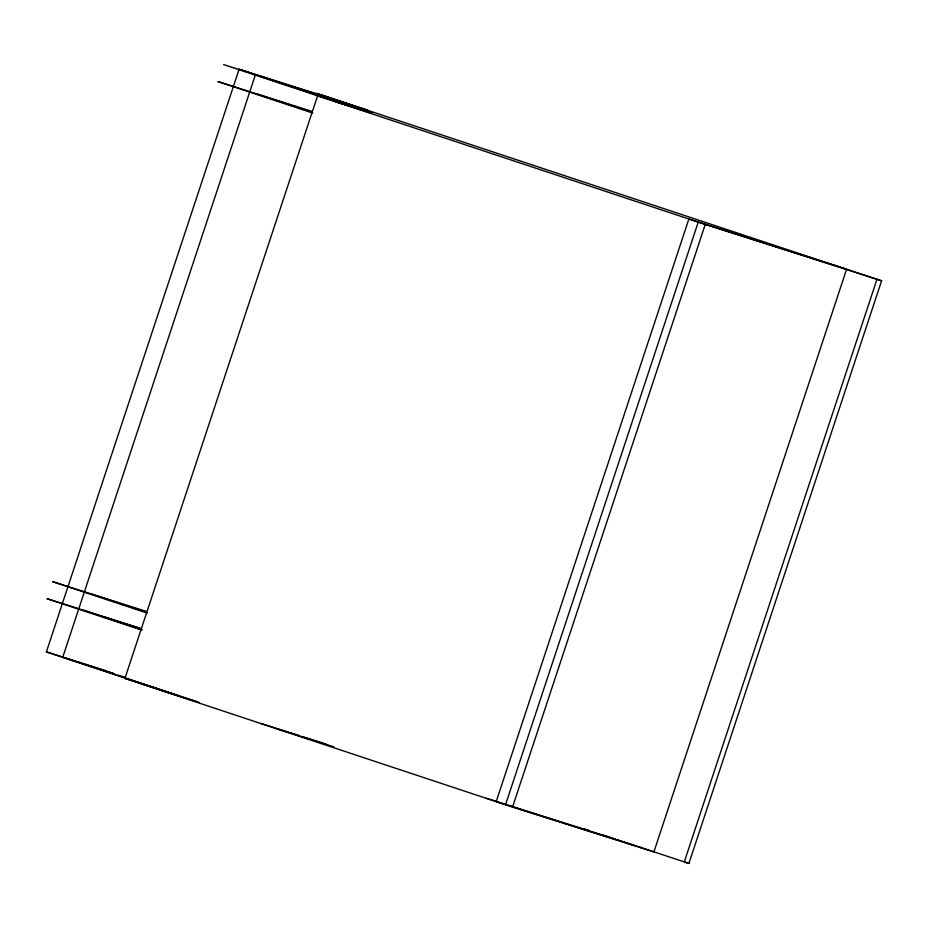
<?xml version="1.0" encoding="UTF-8"?>
<svg xmlns="http://www.w3.org/2000/svg" width="928" height="928" viewBox="0 0 928 928"><rect width="100%" height="100%" fill="white"/><g stroke="black" fill="none" stroke-linecap="round" stroke-linejoin="round"><path stroke-width="1.39" d="M173.466 694.051L46.4 651.885L239.088 69.252L346.875 103.426M255.432 74.681L62.744 657.314L113.877 673.519M829.586 263.61L316.518 93.357L321.158 94.83L367.859 110.328L223.578 64.577L705.234 224.425L846.591 269.248L653.915 851.881L512.546 807.047L124.909 678.426L317.596 95.793L351.178 106.442M698.227 222.094L505.54 804.727L507.268 805.272M512.546 807.047L705.234 224.425M881.6 280.79L876.948 279.316L684.272 861.95L688.912 863.423L881.6 280.79L688.878 218.996L496.202 801.63L637.559 846.452M335.669 101.767L372.163 113.344L260.084 76.154M311.843 111.337L217.952 81.571L312.736 113.019M146.45 611.436L52.571 581.659L147.343 613.106M140.198 628.221L46.945 598.653L141.729 630.1M104.446 617.132L140.082 628.43M46.4 651.885L105.815 670.724M88.38 665.678L113.065 673.508M118.54 675.248L125.396 677.417M124.909 678.426L157.157 688.657M142.982 684.4L179.475 695.977M159.326 689.829L195.831 701.394M260.872 723.457L299.524 735.707M302.284 736.577L325.751 744.024M277.228 728.874L333.813 746.82M486.226 798.231L614.58 838.924M638.731 846.823L642.211 847.925M830.247 263.819L876.948 279.316M239.088 69.252L367.523 111.87M255.826 93.6L311.866 112.195M90.434 593.688L146.485 612.283M83.45 610.23L142.204 629.729M584.744 828.959L588.874 830.328M602.075 834.782L635.576 845.826M638.928 846.904L688.912 863.423M67.396 658.787L199.102 702.415"/></g></svg>
